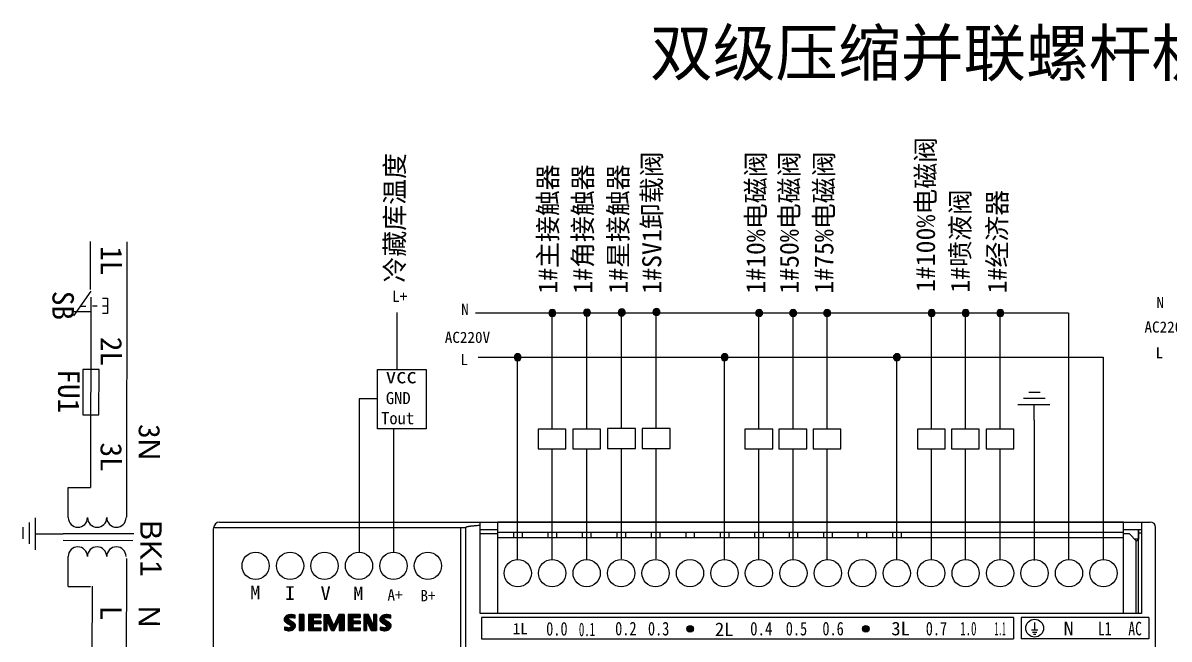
# Model space of a CAD drawing. Extents: x 375 to 979, y 140 to 363.
# Drawn here: x 374.6 to 543.6, y 271.9 to 362.7 of the extents above; entities that cross this region are included whole.
import ezdxf
from ezdxf.enums import TextEntityAlignment as Align

# ---------------------------------------------------------------- set-up
doc = ezdxf.new("R2010")
doc.units = 0
doc.header["$LTSCALE"] = 47.498
doc.header["$MEASUREMENT"] = 0
doc.layers.get('0').update_dxf_attribs({"linetype": 'CONTINUOUS'})
doc.layers.add('控制线', color=7, linetype='CONTINUOUS', lineweight=25)
doc.layers.add('文本', color=7, linetype='CONTINUOUS', lineweight=25)

# ---------------------------------------------------------------- blocks, each defined once
blk = doc.blocks.new('CAXBLOCK230', base_point=(492.26, -16.62))
at = {"layer": '控制线', "linetype": 'Continuous', "lineweight": 25}
blk.add_hatch(color=256, dxfattribs=at).paths.add_polyline_path([(1252.83, 322.31), (1252.31, 322.31), (1252.31, 322.23), (1252.33, 322.15), (1252.36, 322.08), (1252.41, 322.01), (1252.46, 321.94), (1252.52, 321.89), (1252.59, 321.85), (1252.67, 321.82), (1252.75, 321.8), (1252.83, 321.79), (1252.91, 321.8), (1252.99, 321.82), (1253.06, 321.85), (1253.13, 321.89), (1253.2, 321.94), (1253.25, 322.01), (1253.29, 322.08), (1253.32, 322.15), (1253.34, 322.23), (1253.35, 322.31)], flags=0)
for p, q in [((1252.83, 322.31), (1252.31, 322.31)), ((1253.35, 322.31), (1252.83, 322.31))]:
    blk.add_line(p, q, dxfattribs=at)
blk.add_arc((1252.83, 322.31), 0.52, 180, 360, dxfattribs=at)
blk = doc.blocks.new('CAXBLOCK231', base_point=(492.26, -16.62))
at = {"layer": '控制线', "linetype": 'Continuous', "lineweight": 25}
blk.add_hatch(color=256, dxfattribs=at).paths.add_polyline_path([(1252.83, 322.31), (1253.35, 322.31), (1253.34, 322.39), (1253.32, 322.47), (1253.29, 322.55), (1253.25, 322.62), (1253.2, 322.68), (1253.13, 322.73), (1253.06, 322.78), (1252.99, 322.81), (1252.91, 322.83), (1252.83, 322.83), (1252.75, 322.83), (1252.67, 322.81), (1252.59, 322.78), (1252.52, 322.73), (1252.46, 322.68), (1252.41, 322.62), (1252.36, 322.55), (1252.33, 322.47), (1252.31, 322.39), (1252.31, 322.31)], flags=0)
for p, q in [((1252.31, 322.31), (1252.83, 322.31)), ((1252.83, 322.31), (1253.35, 322.31))]:
    blk.add_line(p, q, dxfattribs=at)
blk.add_arc((1252.83, 322.31), 0.52, 0, 180, dxfattribs=at)
blk = doc.blocks.new('CAXBLOCK229', base_point=(1252.57, 322.31))
at = {"layer": '控制线', "linetype": 'Continuous', "lineweight": 25}
for name in ['CAXBLOCK231', 'CAXBLOCK230']:
    blk.add_blockref(name, (492.26, -16.62), dxfattribs=at)

msp = doc.modelspace()

# ---------------------------------------------------------------- linework, layer by layer
for p, q in [((384.53, 330.5), (384.53, 323.39)), ((389.94, 289.85), (389.98, 330.45)), ((429.8, 311.68), (429.8, 320.01)), ((441.35, 319.96), (528.75, 319.96)), ((452.66, 302.82), (452.66, 319.96)), ((457.77, 302.82), (457.77, 319.96)), ((462.9, 302.91), (462.9, 320.05)), ((468.01, 302.91), (468.01, 320.05)), ((483.15, 302.82), (483.15, 319.96)), ((488.17, 302.82), (488.17, 319.96)), ((493.19, 302.82), (493.19, 319.96)), ((508.59, 302.82), (508.59, 319.96)), ((513.6, 302.82), (513.6, 319.96)), ((518.72, 302.82), (518.72, 319.96)), ((528.86, 283.59), (528.86, 319.96)), ((441.75, 313.43), (533.91, 313.43)), ((447.55, 283.59), (447.55, 313.43)), ((478.06, 283.59), (478.06, 313.43)), ((503.46, 283.59), (503.46, 313.43)), ((533.94, 283.59), (533.94, 313.43)), ((426.87, 307.29), (424.2, 307.29)), ((429.33, 284.58), (429.33, 302.88)), ((452.66, 283.59), (452.66, 299.9)), ((457.77, 283.59), (457.77, 299.9)), ((462.9, 283.68), (462.9, 299.98)), ((468.01, 283.68), (468.01, 299.98)), ((483.15, 283.59), (483.15, 299.9)), ((488.17, 283.59), (488.17, 299.9)), ((493.19, 283.59), (493.19, 299.9)), ((508.59, 283.59), (508.59, 299.9)), ((513.6, 283.59), (513.6, 299.9)), ((518.72, 283.59), (518.72, 299.9)), ((389.87, 283.73), (389.83, 263.85)), ((384.84, 279.68), (384.79, 268.9))]:
    msp.add_line(p, q)
at = {"lineweight": 25}
for p, q in [((524.63, 308.24), (522.95, 308.24)), ((526.04, 306.42), (521.32, 306.42)), ((525.35, 307.32), (522.17, 307.32)), ((523.68, 306.42), (523.68, 304.14)), ((523.71, 304.17), (523.71, 283.46)), ((381.3, 289.79), (381.3, 294.24)), ((381.3, 294.24), (384.6, 294.23)), ((381.29, 279.6), (381.29, 284.06)), ((381.29, 279.6), (384.58, 279.6))]:
    msp.add_line(p, q, dxfattribs=at)
at = {"color": 7}
for p, q in [((403.58, 289.13), (540.83, 289.13)), ((442.03, 275.63), (442.03, 289.13)), ((444.66, 275.63), (444.66, 289.1)), ((536.88, 289.1), (444.66, 289.1)), ((536.88, 275.63), (536.88, 289.1)), ((539.53, 289.13), (539.53, 275.63)), ((439.93, 288.26), (402.72, 288.26)), ((402.72, 209.86), (402.72, 288.19)), ((439.14, 288.28), (439.15, 246.31)), ((439.94, 288.35), (439.93, 288.33)), ((439.93, 209.93), (439.93, 288.33)), ((439.96, 288.36), (439.94, 288.35)), ((439.98, 288.37), (439.96, 288.36)), ((440.01, 288.38), (439.98, 288.37)), ((440.03, 288.39), (440.01, 288.38)), ((440.06, 288.4), (440.03, 288.39)), ((440.1, 288.41), (440.06, 288.4)), ((440.13, 288.42), (440.1, 288.41)), ((440.17, 288.43), (440.13, 288.42)), ((440.21, 288.44), (440.17, 288.43)), ((440.26, 288.44), (440.21, 288.44)), ((440.3, 288.45), (440.26, 288.44)), ((440.36, 288.46), (440.3, 288.45)), ((440.41, 288.47), (440.36, 288.46)), ((440.47, 288.48), (440.41, 288.47)), ((440.54, 288.49), (440.47, 288.48)), ((440.61, 288.5), (440.54, 288.49)), ((440.68, 288.5), (440.61, 288.5)), ((440.76, 288.51), (440.68, 288.5)), ((440.85, 288.52), (440.76, 288.51)), ((440.95, 288.53), (440.85, 288.52)), ((441.05, 288.54), (440.95, 288.53)), ((441.16, 288.55), (441.05, 288.54)), ((441.28, 288.56), (441.16, 288.55)), ((441.41, 288.57), (441.28, 288.56)), ((441.55, 288.58), (441.41, 288.57)), ((441.7, 288.6), (441.55, 288.58)), ((441.86, 288.61), (441.7, 288.6)), ((442.03, 288.62), (441.86, 288.61)), ((442.03, 288.03), (444.66, 288.03)), ((444.66, 287.38), (442.03, 287.38)), ((536.88, 287.58), (444.66, 287.58)), ((446.94, 287.58), (446.94, 286.87)), ((448.21, 287.58), (448.21, 286.87)), ((452.02, 287.58), (452.02, 286.87)), ((453.29, 287.58), (453.29, 286.87)), ((457.1, 287.58), (457.1, 286.87)), ((458.37, 287.58), (458.37, 286.87)), ((462.18, 287.58), (462.18, 286.87)), ((463.45, 287.58), (463.45, 286.87)), ((467.26, 287.58), (467.26, 286.87)), ((468.53, 287.58), (468.53, 286.87)), ((472.34, 287.58), (472.34, 286.87)), ((473.61, 287.58), (473.61, 286.87)), ((477.42, 287.58), (477.42, 286.87)), ((478.69, 287.58), (478.69, 286.87)), ((482.5, 287.58), (482.5, 286.87)), ((483.77, 287.58), (483.77, 286.87)), ((487.58, 287.58), (487.58, 286.87)), ((488.85, 287.58), (488.85, 286.87)), ((492.66, 287.58), (492.66, 286.87)), ((493.93, 287.58), (493.93, 286.87)), ((497.74, 287.58), (497.74, 286.87)), ((499.01, 287.58), (499.01, 286.87)), ((502.82, 287.58), (502.82, 286.87)), ((504.09, 287.58), (504.09, 286.87)), ((536.88, 288.03), (539.53, 288.03)), ((537.78, 287.38), (536.88, 287.38)), ((537.78, 287.38), (538.78, 286.38)), ((539.11, 288.03), (539.11, 286.6)), ((539.13, 275.63), (539.13, 288.03)), ((539.13, 287.53), (539.53, 287.53)), ((541.63, 208.6), (541.63, 288.33)), ((444.66, 286.87), (536.88, 286.87)), ((539.11, 286.6), (538.56, 286.6)), ((539.11, 286.6), (538.78, 286.28)), ((538.78, 275.63), (538.78, 286.38)), ((414.1, 275.49), (413.79, 275.45)), ((413.99, 275.48), (414.32, 275.48)), ((414.24, 275.49), (414.1, 275.49)), ((414.53, 275.45), (414.24, 275.49)), ((415.37, 275.48), (415.37, 273.12)), ((415.37, 275.48), (416.06, 275.48)), ((416.06, 275.48), (415.37, 275.48)), ((416.06, 275.48), (416.06, 273.12)), ((416.74, 275.48), (416.74, 273.12)), ((416.74, 275.48), (418.52, 275.48)), ((418.52, 275.48), (416.74, 275.48)), ((418.52, 275.48), (418.52, 275.05)), ((419.01, 275.48), (419.01, 273.12)), ((419.01, 275.48), (419.74, 275.48)), ((419.01, 275.48), (419.74, 275.48)), ((420.45, 273.87), (419.74, 275.48)), ((421.21, 275.48), (420.45, 273.87)), ((421.21, 275.48), (421.96, 275.48)), ((421.96, 275.48), (421.21, 275.48)), ((421.96, 275.48), (421.96, 273.12)), ((422.55, 275.48), (422.55, 273.12)), ((422.55, 275.48), (424.32, 275.48)), ((424.32, 275.48), (422.55, 275.48)), ((424.32, 275.48), (424.32, 275.05)), ((424.86, 275.48), (424.86, 273.12)), ((424.86, 275.48), (425.59, 275.48)), ((425.59, 275.48), (424.86, 275.48)), ((426.3, 273.87), (425.59, 275.48)), ((426.3, 275.48), (426.3, 273.87)), ((426.3, 275.48), (426.73, 275.48)), ((426.73, 275.48), (426.3, 275.48)), ((426.73, 275.48), (426.73, 273.12)), ((428.2, 275.49), (427.89, 275.45)), ((428.09, 275.48), (428.42, 275.48)), ((428.34, 275.49), (428.2, 275.49)), ((428.63, 275.45), (428.34, 275.49)), ((539.53, 275.63), (442.03, 275.63)), ((413.16, 274.84), (413.15, 274.68)), ((413.15, 274.71), (413.93, 274.71)), ((413.15, 274.68), (413.21, 274.53)), ((413.21, 275.01), (413.16, 274.84)), ((413.16, 274.83), (413.8, 274.83)), ((413.16, 274.77), (413.86, 274.77)), ((413.16, 274.65), (414.01, 274.65)), ((413.17, 274.89), (413.78, 274.89)), ((413.18, 274.59), (414.1, 274.59)), ((413.19, 274.95), (413.78, 274.95)), ((413.33, 275.19), (413.21, 275.01)), ((413.21, 275.01), (413.83, 275.01)), ((413.21, 274.54), (414.19, 274.54)), ((413.21, 274.53), (413.34, 274.37)), ((413.25, 275.07), (414.06, 275.07)), ((413.25, 274.48), (414.29, 274.48)), ((413.29, 275.13), (414.78, 275.13)), ((413.3, 274.42), (414.38, 274.42)), ((413.49, 275.33), (413.33, 275.19)), ((413.33, 275.19), (414.78, 275.19)), ((413.34, 274.37), (413.41, 274.3)), ((413.36, 274.36), (414.47, 274.36)), ((413.39, 275.24), (414.78, 275.24)), ((414.02, 273.9), (413.41, 274.3)), ((413.41, 274.3), (414.55, 274.3)), ((413.46, 275.3), (414.78, 275.3)), ((413.64, 275.41), (413.49, 275.33)), ((413.5, 274.24), (414.61, 274.24)), ((413.54, 275.36), (414.78, 275.36)), ((413.59, 274.18), (414.66, 274.18)), ((413.79, 275.45), (413.64, 275.41)), ((413.68, 275.42), (414.64, 275.42)), ((413.68, 274.12), (414.71, 274.12)), ((413.77, 274.92), (413.8, 275)), ((413.79, 274.84), (413.77, 274.92)), ((413.77, 274.06), (414.75, 274.06)), ((413.94, 274.7), (413.79, 274.84)), ((413.8, 275), (413.95, 275.05)), ((413.86, 274), (414.78, 274)), ((413.94, 274.7), (414.55, 274.3)), ((413.95, 275.05), (414.1, 275.07)), ((413.96, 273.94), (414.8, 273.94)), ((414.02, 273.9), (414.17, 273.77)), ((414.04, 273.89), (414.8, 273.89)), ((414.1, 275.07), (414.25, 275.07)), ((414.1, 273.83), (414.8, 273.83)), ((414.25, 275.07), (414.4, 275.05)), ((414.29, 275.07), (414.78, 275.07)), ((414.4, 275.05), (414.55, 275.02)), ((414.78, 275.39), (414.53, 275.45)), ((414.55, 275.02), (414.72, 274.98)), ((414.62, 274.23), (414.55, 274.3)), ((414.6, 275.01), (414.78, 275.01)), ((414.75, 274.08), (414.62, 274.23)), ((414.72, 274.98), (414.78, 274.96)), ((414.81, 273.92), (414.75, 274.08)), ((414.78, 274.96), (414.78, 275.39)), ((414.8, 273.76), (414.81, 273.92)), ((415.37, 275.42), (416.06, 275.42)), ((415.37, 275.36), (416.06, 275.36)), ((415.37, 275.3), (416.06, 275.3)), ((415.37, 275.24), (416.06, 275.24)), ((415.37, 275.19), (416.06, 275.19)), ((415.37, 275.13), (416.06, 275.13)), ((415.37, 275.07), (416.06, 275.07)), ((415.37, 275.01), (416.06, 275.01)), ((415.37, 274.95), (416.06, 274.95)), ((415.37, 274.89), (416.06, 274.89)), ((415.37, 274.83), (416.06, 274.83)), ((415.37, 274.77), (416.06, 274.77)), ((415.37, 274.71), (416.06, 274.71)), ((415.37, 274.65), (416.06, 274.65)), ((415.37, 274.59), (416.06, 274.59)), ((415.37, 274.54), (416.06, 274.54)), ((415.37, 274.48), (416.06, 274.48)), ((415.37, 274.42), (416.06, 274.42)), ((415.37, 274.36), (416.06, 274.36)), ((415.37, 274.3), (416.06, 274.3)), ((415.37, 274.24), (416.06, 274.24)), ((415.37, 274.18), (416.06, 274.18)), ((415.37, 274.12), (416.06, 274.12)), ((415.37, 274.06), (416.06, 274.06)), ((415.37, 274), (416.06, 274)), ((415.37, 273.94), (416.06, 273.94)), ((415.37, 273.89), (416.06, 273.89)), ((415.37, 273.83), (416.06, 273.83)), ((416.74, 275.42), (418.52, 275.42)), ((416.74, 275.36), (418.52, 275.36)), ((416.74, 275.3), (418.52, 275.3)), ((416.74, 275.24), (418.52, 275.24)), ((416.74, 275.19), (418.52, 275.19)), ((416.74, 275.13), (418.52, 275.13)), ((416.74, 275.07), (418.52, 275.07)), ((416.74, 275.01), (417.43, 275.01)), ((416.74, 274.95), (417.43, 274.95)), ((416.74, 274.89), (417.43, 274.89)), ((416.74, 274.83), (417.43, 274.83)), ((416.74, 274.77), (417.43, 274.77)), ((416.74, 274.71), (417.43, 274.71)), ((416.74, 274.65), (417.43, 274.65)), ((416.74, 274.59), (417.43, 274.59)), ((416.74, 274.54), (417.43, 274.54)), ((416.74, 274.48), (418.52, 274.48)), ((416.74, 274.42), (418.52, 274.42)), ((416.74, 274.36), (418.52, 274.36)), ((416.74, 274.3), (418.52, 274.3)), ((416.74, 274.24), (418.52, 274.24)), ((416.74, 274.18), (418.52, 274.18)), ((416.74, 274.12), (417.43, 274.12)), ((416.74, 274.06), (417.43, 274.06)), ((416.74, 274), (417.43, 274)), ((416.74, 273.94), (417.43, 273.94)), ((416.74, 273.89), (417.43, 273.89)), ((416.74, 273.83), (417.43, 273.83)), ((417.43, 275.05), (417.43, 274.5)), ((418.52, 275.05), (417.43, 275.05)), ((418.52, 274.5), (417.43, 274.5)), ((417.43, 274.13), (417.43, 273.55)), ((418.52, 274.13), (417.43, 274.13)), ((418.52, 274.5), (418.52, 274.13)), ((419.01, 275.42), (419.77, 275.42)), ((419.01, 275.36), (419.8, 275.36)), ((419.01, 275.3), (419.82, 275.3)), ((419.01, 275.24), (419.85, 275.24)), ((419.01, 275.19), (419.87, 275.19)), ((419.01, 275.13), (419.9, 275.13)), ((419.01, 275.07), (419.92, 275.07)), ((419.01, 275.01), (419.95, 275.01)), ((419.01, 274.95), (419.98, 274.95)), ((419.01, 274.89), (420, 274.89)), ((419.01, 274.83), (420.03, 274.83)), ((419.01, 274.77), (420.05, 274.77)), ((419.01, 274.71), (420.08, 274.71)), ((419.01, 274.65), (419.44, 274.65)), ((419.01, 274.59), (419.44, 274.59)), ((419.01, 274.54), (419.44, 274.54)), ((419.01, 274.48), (419.44, 274.48)), ((419.01, 274.42), (419.44, 274.42)), ((419.01, 274.36), (419.44, 274.36)), ((419.01, 274.3), (419.44, 274.3)), ((419.01, 274.24), (419.44, 274.24)), ((419.01, 274.18), (419.44, 274.18)), ((419.01, 274.12), (419.44, 274.12)), ((419.01, 274.06), (419.44, 274.06)), ((419.01, 274), (419.44, 274)), ((419.01, 273.94), (419.44, 273.94)), ((419.01, 273.89), (419.44, 273.89)), ((419.01, 273.83), (419.44, 273.83)), ((419.44, 274.7), (419.44, 273.12)), ((420.13, 273.12), (419.44, 274.7)), ((419.46, 274.65), (420.11, 274.65)), ((419.49, 274.59), (420.13, 274.59)), ((419.51, 274.54), (420.16, 274.54)), ((419.54, 274.48), (420.18, 274.48)), ((419.56, 274.42), (420.21, 274.42)), ((419.59, 274.36), (420.23, 274.36)), ((419.62, 274.3), (420.26, 274.3)), ((419.64, 274.24), (420.29, 274.24)), ((419.67, 274.18), (420.31, 274.18)), ((419.69, 274.12), (420.34, 274.12)), ((419.72, 274.06), (420.36, 274.06)), ((419.74, 274), (420.39, 274)), ((419.77, 273.94), (420.42, 273.94)), ((419.8, 273.89), (420.44, 273.89)), ((419.82, 273.83), (420.86, 273.83)), ((420.45, 273.89), (420.89, 273.89)), ((420.48, 273.94), (420.92, 273.94)), ((420.51, 274), (420.94, 274)), ((421.27, 274.7), (420.52, 273.12)), ((420.54, 274.06), (420.97, 274.06)), ((420.56, 274.12), (421, 274.12)), ((420.59, 274.18), (421.03, 274.18)), ((420.62, 274.24), (421.06, 274.24)), ((420.65, 274.3), (421.08, 274.3)), ((420.68, 274.36), (421.11, 274.36)), ((420.7, 274.42), (421.14, 274.42)), ((420.73, 274.48), (421.17, 274.48)), ((420.76, 274.54), (421.2, 274.54)), ((420.79, 274.59), (421.22, 274.59)), ((420.82, 274.65), (421.25, 274.65)), ((420.84, 274.71), (421.96, 274.71)), ((420.87, 274.77), (421.96, 274.77)), ((420.9, 274.83), (421.96, 274.83)), ((420.93, 274.89), (421.96, 274.89)), ((420.96, 274.95), (421.96, 274.95)), ((420.98, 275.01), (421.96, 275.01)), ((421.01, 275.07), (421.96, 275.07)), ((421.04, 275.13), (421.96, 275.13)), ((421.07, 275.19), (421.96, 275.19)), ((421.1, 275.24), (421.96, 275.24)), ((421.13, 275.3), (421.96, 275.3)), ((421.15, 275.36), (421.96, 275.36)), ((421.18, 275.42), (421.96, 275.42)), ((421.27, 274.7), (421.27, 273.12)), ((421.27, 274.65), (421.96, 274.65)), ((421.27, 274.59), (421.96, 274.59)), ((421.27, 274.54), (421.96, 274.54)), ((421.27, 274.48), (421.96, 274.48)), ((421.27, 274.42), (421.96, 274.42)), ((421.27, 274.36), (421.96, 274.36)), ((421.27, 274.3), (421.96, 274.3)), ((421.27, 274.24), (421.96, 274.24)), ((421.27, 274.18), (421.96, 274.18)), ((421.27, 274.12), (421.96, 274.12)), ((421.27, 274.06), (421.96, 274.06)), ((421.27, 274), (421.96, 274)), ((421.27, 273.94), (421.96, 273.94)), ((421.27, 273.89), (421.96, 273.89)), ((421.27, 273.83), (421.96, 273.83)), ((422.55, 275.42), (424.32, 275.42)), ((422.55, 275.36), (424.32, 275.36)), ((422.55, 275.3), (424.32, 275.3)), ((422.55, 275.24), (424.32, 275.24)), ((422.55, 275.19), (424.32, 275.19)), ((422.55, 275.13), (424.32, 275.13)), ((422.55, 275.07), (424.32, 275.07)), ((422.55, 275.01), (423.24, 275.01)), ((422.55, 274.95), (423.24, 274.95)), ((422.55, 274.89), (423.24, 274.89)), ((422.55, 274.83), (423.24, 274.83)), ((422.55, 274.77), (423.24, 274.77)), ((422.55, 274.71), (423.24, 274.71)), ((422.55, 274.65), (423.24, 274.65)), ((422.55, 274.59), (423.24, 274.59)), ((422.55, 274.54), (423.24, 274.54)), ((422.55, 274.48), (424.32, 274.48)), ((422.55, 274.42), (424.32, 274.42)), ((422.55, 274.36), (424.32, 274.36)), ((422.55, 274.3), (424.32, 274.3)), ((422.55, 274.24), (424.32, 274.24)), ((422.55, 274.18), (424.32, 274.18)), ((422.55, 274.12), (423.24, 274.12)), ((422.55, 274.06), (423.24, 274.06)), ((422.55, 274), (423.24, 274)), ((422.55, 273.94), (423.24, 273.94)), ((422.55, 273.89), (423.24, 273.89)), ((422.55, 273.83), (423.24, 273.83)), ((423.24, 275.05), (423.24, 274.5)), ((424.32, 275.05), (423.24, 275.05)), ((424.32, 274.5), (423.24, 274.5)), ((423.24, 274.13), (423.24, 273.55)), ((424.32, 274.13), (423.24, 274.13)), ((424.32, 274.5), (424.32, 274.13)), ((424.86, 275.42), (425.62, 275.42)), ((424.86, 275.36), (425.64, 275.36)), ((424.86, 275.3), (425.67, 275.3)), ((424.86, 275.24), (425.69, 275.24)), ((424.86, 275.19), (425.72, 275.19)), ((424.86, 275.13), (425.75, 275.13)), ((424.86, 275.07), (425.77, 275.07)), ((424.86, 275.01), (425.8, 275.01)), ((424.86, 274.95), (425.82, 274.95)), ((424.86, 274.89), (425.85, 274.89)), ((424.86, 274.83), (425.87, 274.83)), ((424.86, 274.77), (425.9, 274.77)), ((424.86, 274.71), (425.93, 274.71)), ((424.86, 274.65), (425.29, 274.65)), ((424.86, 274.59), (425.29, 274.59)), ((424.86, 274.54), (425.29, 274.54)), ((424.86, 274.48), (425.29, 274.48)), ((424.86, 274.42), (425.29, 274.42)), ((424.86, 274.36), (425.29, 274.36)), ((424.86, 274.3), (425.29, 274.3)), ((424.86, 274.24), (425.29, 274.24)), ((424.86, 274.18), (425.29, 274.18)), ((424.86, 274.12), (425.29, 274.12)), ((424.86, 274.06), (425.29, 274.06)), ((424.86, 274), (425.29, 274)), ((424.86, 273.94), (425.29, 273.94)), ((424.86, 273.89), (425.29, 273.89)), ((424.86, 273.83), (425.29, 273.83)), ((425.29, 274.7), (425.29, 273.12)), ((425.98, 273.12), (425.29, 274.7)), ((425.31, 274.65), (425.95, 274.65)), ((425.33, 274.59), (425.98, 274.59)), ((425.36, 274.54), (426, 274.54)), ((425.39, 274.48), (426.03, 274.48)), ((425.41, 274.42), (426.06, 274.42)), ((425.44, 274.36), (426.08, 274.36)), ((425.46, 274.3), (426.11, 274.3)), ((425.49, 274.24), (426.13, 274.24)), ((425.51, 274.18), (426.16, 274.18)), ((425.54, 274.12), (426.19, 274.12)), ((425.57, 274.06), (426.21, 274.06)), ((425.59, 274), (426.24, 274)), ((425.62, 273.94), (426.26, 273.94)), ((425.64, 273.89), (426.29, 273.89)), ((425.67, 273.83), (426.73, 273.83)), ((426.3, 275.42), (426.73, 275.42)), ((426.3, 275.36), (426.73, 275.36)), ((426.3, 275.3), (426.73, 275.3)), ((426.3, 275.24), (426.73, 275.24)), ((426.3, 275.19), (426.73, 275.19)), ((426.3, 275.13), (426.73, 275.13)), ((426.3, 275.07), (426.73, 275.07)), ((426.3, 275.01), (426.73, 275.01)), ((426.3, 274.95), (426.73, 274.95)), ((426.3, 274.89), (426.73, 274.89)), ((426.3, 274.83), (426.73, 274.83)), ((426.3, 274.77), (426.73, 274.77)), ((426.3, 274.71), (426.73, 274.71)), ((426.3, 274.65), (426.73, 274.65)), ((426.3, 274.59), (426.73, 274.59)), ((426.3, 274.54), (426.73, 274.54)), ((426.3, 274.48), (426.73, 274.48)), ((426.3, 274.42), (426.73, 274.42)), ((426.3, 274.36), (426.73, 274.36)), ((426.3, 274.3), (426.73, 274.3)), ((426.3, 274.24), (426.73, 274.24)), ((426.3, 274.18), (426.73, 274.18)), ((426.3, 274.12), (426.73, 274.12)), ((426.3, 274.06), (426.73, 274.06)), ((426.3, 274), (426.73, 274)), ((426.3, 273.94), (426.73, 273.94)), ((426.3, 273.89), (426.73, 273.89)), ((427.26, 274.84), (427.25, 274.68)), ((427.25, 274.77), (427.96, 274.77)), ((427.25, 274.71), (428.03, 274.71)), ((427.25, 274.68), (427.31, 274.53)), ((427.31, 275.01), (427.26, 274.84)), ((427.26, 274.83), (427.89, 274.83)), ((427.26, 274.65), (428.11, 274.65)), ((427.27, 274.89), (427.88, 274.89)), ((427.28, 274.59), (428.2, 274.59)), ((427.29, 274.95), (427.88, 274.95)), ((427.3, 274.54), (428.29, 274.54)), ((427.43, 275.19), (427.31, 275.01)), ((427.31, 275.01), (427.93, 275.01)), ((427.31, 274.53), (427.44, 274.37)), ((427.34, 275.07), (428.16, 275.07)), ((427.35, 274.48), (428.38, 274.48)), ((427.39, 275.13), (428.88, 275.13)), ((427.4, 274.42), (428.47, 274.42)), ((427.59, 275.33), (427.43, 275.19)), ((427.43, 275.19), (428.88, 275.19)), ((427.44, 274.37), (427.5, 274.3)), ((427.45, 274.36), (428.56, 274.36)), ((427.49, 275.24), (428.88, 275.24)), ((428.12, 273.9), (427.5, 274.3)), ((427.51, 274.3), (428.65, 274.3)), ((427.55, 275.3), (428.88, 275.3)), ((427.73, 275.41), (427.59, 275.33)), ((427.6, 274.24), (428.71, 274.24)), ((427.64, 275.36), (428.88, 275.36)), ((427.69, 274.18), (428.76, 274.18)), ((427.89, 275.45), (427.73, 275.41)), ((427.77, 275.42), (428.73, 275.42)), ((427.78, 274.12), (428.81, 274.12)), ((427.87, 274.92), (427.9, 275)), ((427.89, 274.84), (427.87, 274.92)), ((427.87, 274.06), (428.85, 274.06)), ((428.04, 274.7), (427.89, 274.84)), ((427.9, 275), (428.04, 275.05)), ((427.96, 274), (428.87, 274)), ((428.04, 275.05), (428.2, 275.07)), ((428.04, 274.7), (428.65, 274.3)), ((428.05, 273.94), (428.9, 273.94)), ((428.12, 273.9), (428.27, 273.77)), ((428.14, 273.89), (428.9, 273.89)), ((428.2, 275.07), (428.34, 275.07)), ((428.2, 273.83), (428.9, 273.83)), ((428.34, 275.07), (428.5, 275.05)), ((428.38, 275.07), (428.88, 275.07)), ((428.5, 275.05), (428.65, 275.02)), ((428.88, 275.39), (428.63, 275.45)), ((428.65, 275.02), (428.81, 274.98)), ((428.71, 274.23), (428.65, 274.3)), ((428.7, 275.01), (428.88, 275.01)), ((428.85, 274.08), (428.71, 274.23)), ((428.81, 274.98), (428.88, 274.96)), ((428.9, 273.92), (428.85, 274.08)), ((428.88, 274.96), (428.88, 275.39)), ((428.9, 273.76), (428.9, 273.92)), ((442.23, 275.03), (442.23, 271.93)), ((520.68, 275.03), (442.23, 275.03)), ((472.74, 273.81), (473.26, 273.81)), ((472.81, 273.84), (472.81, 272.92)), ((472.92, 273.87), (472.92, 272.89)), ((472.99, 273.88), (472.99, 272.88)), ((473.1, 273.87), (473.1, 272.89)), ((473.22, 273.83), (473.22, 272.93)), ((498.64, 273.81), (499.16, 273.81)), ((498.71, 273.84), (498.71, 272.92)), ((498.82, 273.87), (498.82, 272.89)), ((498.89, 273.88), (498.89, 272.88)), ((499, 273.87), (499, 272.89)), ((499.12, 273.83), (499.12, 272.93)), ((520.68, 275.03), (520.68, 271.93)), ((521.83, 275.03), (521.83, 271.93)), ((540.62, 275.03), (521.83, 275.03)), ((523.79, 274.3), (523.79, 273.24)), ((540.62, 275.03), (540.62, 271.93)), ((413.18, 273.64), (413.18, 273.22)), ((413.24, 273.62), (413.18, 273.64)), ((413.18, 273.59), (413.4, 273.59)), ((413.18, 273.53), (414.71, 273.53)), ((413.18, 273.47), (414.67, 273.47)), ((413.18, 273.41), (414.62, 273.41)), ((413.18, 273.35), (414.56, 273.35)), ((413.18, 273.3), (414.49, 273.3)), ((413.18, 273.24), (414.4, 273.24)), ((413.18, 273.22), (413.43, 273.16)), ((413.41, 273.59), (413.24, 273.62)), ((413.35, 273.18), (414.26, 273.18)), ((413.56, 273.56), (413.41, 273.59)), ((413.43, 273.16), (413.72, 273.11)), ((413.71, 273.53), (413.56, 273.56)), ((413.68, 273.12), (413.91, 273.12)), ((413.72, 273.11), (413.86, 273.11)), ((414.01, 273.56), (413.86, 273.53)), ((413.86, 273.11), (414.17, 273.15)), ((414.16, 273.61), (414.01, 273.56)), ((414.11, 273.59), (414.75, 273.59)), ((414.19, 273.69), (414.16, 273.61)), ((414.17, 273.77), (414.19, 273.69)), ((414.17, 273.77), (414.8, 273.77)), ((414.17, 273.15), (414.32, 273.19)), ((414.18, 273.71), (414.78, 273.71)), ((414.18, 273.65), (414.77, 273.65)), ((414.32, 273.19), (414.47, 273.27)), ((414.47, 273.27), (414.63, 273.42)), ((414.63, 273.42), (414.75, 273.59)), ((414.75, 273.59), (414.8, 273.76)), ((415.37, 273.77), (416.06, 273.77)), ((415.37, 273.71), (416.06, 273.71)), ((415.37, 273.65), (416.06, 273.65)), ((415.37, 273.59), (416.06, 273.59)), ((415.37, 273.53), (416.06, 273.53)), ((415.37, 273.47), (416.06, 273.47)), ((415.37, 273.41), (416.06, 273.41)), ((415.37, 273.35), (416.06, 273.35)), ((415.37, 273.3), (416.06, 273.3)), ((415.37, 273.24), (416.06, 273.24)), ((415.37, 273.18), (416.06, 273.18)), ((415.37, 273.12), (416.06, 273.12)), ((416.74, 273.77), (417.43, 273.77)), ((416.74, 273.71), (417.43, 273.71)), ((416.74, 273.65), (417.43, 273.65)), ((416.74, 273.59), (417.43, 273.59)), ((416.74, 273.53), (418.52, 273.53)), ((416.74, 273.47), (418.52, 273.47)), ((416.74, 273.41), (418.52, 273.41)), ((416.74, 273.35), (418.52, 273.35)), ((416.74, 273.3), (418.52, 273.3)), ((416.74, 273.24), (418.52, 273.24)), ((416.74, 273.18), (418.52, 273.18)), ((416.74, 273.12), (418.52, 273.12)), ((417.43, 273.55), (418.52, 273.55)), ((418.52, 273.55), (418.52, 273.12)), ((419.01, 273.77), (419.44, 273.77)), ((419.01, 273.71), (419.44, 273.71)), ((419.01, 273.65), (419.44, 273.65)), ((419.01, 273.59), (419.44, 273.59)), ((419.01, 273.53), (419.44, 273.53)), ((419.01, 273.47), (419.44, 273.47)), ((419.01, 273.41), (419.44, 273.41)), ((419.01, 273.35), (419.44, 273.35)), ((419.01, 273.3), (419.44, 273.3)), ((419.01, 273.24), (419.44, 273.24)), ((419.01, 273.18), (419.44, 273.18)), ((419.01, 273.12), (419.44, 273.12)), ((419.85, 273.77), (420.83, 273.77)), ((419.87, 273.71), (420.8, 273.71)), ((419.9, 273.65), (420.78, 273.65)), ((419.93, 273.59), (420.75, 273.59)), ((419.95, 273.53), (420.72, 273.53)), ((419.98, 273.47), (420.69, 273.47)), ((420, 273.41), (420.66, 273.41)), ((420.03, 273.35), (420.64, 273.35)), ((420.05, 273.3), (420.61, 273.3)), ((420.08, 273.24), (420.58, 273.24)), ((420.11, 273.18), (420.55, 273.18)), ((420.13, 273.12), (420.52, 273.12)), ((421.27, 273.77), (421.96, 273.77)), ((421.27, 273.71), (421.96, 273.71)), ((421.27, 273.65), (421.96, 273.65)), ((421.27, 273.59), (421.96, 273.59)), ((421.27, 273.53), (421.96, 273.53)), ((421.27, 273.47), (421.96, 273.47)), ((421.27, 273.41), (421.96, 273.41)), ((421.27, 273.35), (421.96, 273.35)), ((421.27, 273.3), (421.96, 273.3)), ((421.27, 273.24), (421.96, 273.24)), ((421.27, 273.18), (421.96, 273.18)), ((421.27, 273.12), (421.96, 273.12)), ((422.55, 273.77), (423.24, 273.77)), ((422.55, 273.71), (423.24, 273.71)), ((422.55, 273.65), (423.24, 273.65)), ((422.55, 273.59), (423.24, 273.59)), ((422.55, 273.53), (424.32, 273.53)), ((422.55, 273.47), (424.32, 273.47)), ((422.55, 273.41), (424.32, 273.41)), ((422.55, 273.35), (424.32, 273.35)), ((422.55, 273.3), (424.32, 273.3)), ((422.55, 273.24), (424.32, 273.24)), ((422.55, 273.18), (424.32, 273.18)), ((422.55, 273.12), (424.32, 273.12)), ((423.24, 273.55), (424.32, 273.55)), ((424.32, 273.55), (424.32, 273.12)), ((424.86, 273.77), (425.29, 273.77)), ((424.86, 273.71), (425.29, 273.71)), ((424.86, 273.65), (425.29, 273.65)), ((424.86, 273.59), (425.29, 273.59)), ((424.86, 273.53), (425.29, 273.53)), ((424.86, 273.47), (425.29, 273.47)), ((424.86, 273.41), (425.29, 273.41)), ((424.86, 273.35), (425.29, 273.35)), ((424.86, 273.3), (425.29, 273.3)), ((424.86, 273.24), (425.29, 273.24)), ((424.86, 273.18), (425.29, 273.18)), ((424.86, 273.12), (425.29, 273.12)), ((425.7, 273.77), (426.73, 273.77)), ((425.72, 273.71), (426.73, 273.71)), ((425.75, 273.65), (426.73, 273.65)), ((425.77, 273.59), (426.73, 273.59)), ((425.8, 273.53), (426.73, 273.53)), ((425.82, 273.47), (426.73, 273.47)), ((425.85, 273.41), (426.73, 273.41)), ((425.88, 273.35), (426.73, 273.35)), ((425.9, 273.3), (426.73, 273.3)), ((425.93, 273.24), (426.73, 273.24)), ((425.95, 273.18), (426.73, 273.18)), ((425.98, 273.12), (426.73, 273.12)), ((427.28, 273.64), (427.28, 273.22)), ((427.34, 273.62), (427.28, 273.64)), ((427.28, 273.59), (427.49, 273.59)), ((427.28, 273.53), (428.8, 273.53)), ((427.28, 273.47), (428.76, 273.47)), ((427.28, 273.41), (428.72, 273.41)), ((427.28, 273.35), (428.66, 273.35)), ((427.28, 273.3), (428.59, 273.3)), ((427.28, 273.24), (428.5, 273.24)), ((427.28, 273.22), (427.53, 273.16)), ((427.51, 273.59), (427.34, 273.62)), ((427.45, 273.18), (428.35, 273.18)), ((427.65, 273.56), (427.51, 273.59)), ((427.53, 273.16), (427.82, 273.11)), ((427.81, 273.53), (427.65, 273.56)), ((427.77, 273.12), (428.01, 273.12)), ((427.82, 273.11), (427.96, 273.11)), ((428.11, 273.56), (427.96, 273.53)), ((427.96, 273.11), (428.27, 273.15)), ((428.26, 273.61), (428.11, 273.56)), ((428.2, 273.59), (428.84, 273.59)), ((428.29, 273.69), (428.26, 273.61)), ((428.27, 273.77), (428.29, 273.69)), ((428.27, 273.77), (428.9, 273.77)), ((428.27, 273.65), (428.86, 273.65)), ((428.27, 273.15), (428.42, 273.19)), ((428.28, 273.71), (428.88, 273.71)), ((428.42, 273.19), (428.57, 273.27)), ((428.57, 273.27), (428.73, 273.42)), ((428.73, 273.42), (428.85, 273.59)), ((428.85, 273.59), (428.9, 273.76)), ((472.5, 273.37), (473.5, 273.37)), ((472.51, 273.48), (473.49, 273.48)), ((472.52, 273.25), (473.48, 273.25)), ((472.55, 273.6), (473.45, 273.6)), ((472.57, 273.64), (472.57, 273.13)), ((472.59, 273.09), (473.41, 273.09)), ((472.61, 273.69), (473.4, 273.69)), ((472.69, 273.77), (472.69, 272.99)), ((472.69, 272.99), (473.32, 272.99)), ((473.32, 273.76), (473.32, 273)), ((473.42, 273.65), (473.42, 273.11)), ((498.4, 273.37), (499.4, 273.37)), ((498.41, 273.48), (499.39, 273.48)), ((498.42, 273.25), (499.38, 273.25)), ((498.45, 273.6), (499.35, 273.6)), ((498.47, 273.64), (498.47, 273.13)), ((498.49, 273.09), (499.31, 273.09)), ((498.51, 273.69), (499.3, 273.69)), ((498.59, 273.77), (498.59, 272.99)), ((498.59, 272.99), (499.22, 272.99)), ((499.22, 273.76), (499.22, 273)), ((499.32, 273.65), (499.32, 273.11)), ((523.33, 273.24), (524.27, 273.24)), ((523.46, 272.87), (524.11, 272.87)), ((523.63, 272.58), (523.99, 272.58)), ((442.23, 271.93), (520.68, 271.93)), ((540.62, 271.93), (521.83, 271.93))]:
    msp.add_line(p, q, dxfattribs=at)
msp.add_lwpolyline([(426.88, 311.64), (434.07, 311.64), (434.07, 302.88), (426.88, 302.88)], close=True)
at = {"flags": 128}
msp.add_lwpolyline([(426.87, 307.29), (424.22, 307.29), (424.22, 284.68)], dxfattribs=at)
at = {"color": 7}
for centre, radius in [((408.93, 282.67), 2.01), ((414.01, 282.67), 2.01), ((419.09, 282.67), 2.01), ((424.17, 282.67), 2.01), ((429.25, 282.67), 2.01), ((434.33, 282.67), 2.01), ((447.58, 281.59), 2.01), ((452.66, 281.59), 2.01), ((457.74, 281.59), 2.01), ((462.82, 281.59), 2.01), ((467.9, 281.59), 2.01), ((472.98, 281.59), 2.01), ((478.06, 281.59), 2.01), ((483.14, 281.59), 2.01), ((488.22, 281.59), 2.01), ((493.3, 281.59), 2.01), ((498.38, 281.59), 2.01), ((503.46, 281.59), 2.01), ((508.54, 281.59), 2.01), ((513.62, 281.59), 2.01), ((518.7, 281.59), 2.01), ((523.78, 281.59), 2.01), ((528.86, 281.59), 2.01), ((533.94, 281.59), 2.01), ((473, 273.38), 0.5), ((498.9, 273.38), 0.5), ((523.8, 273.48), 1.31)]:
    msp.add_circle(centre, radius, dxfattribs=at)
for centre, radius, start, end in [((403.64, 288.2), 0.92, 92.3192, 176.7312), ((540.83, 288.33), 0.8, 0, 90)]:
    msp.add_arc(centre, radius, start, end, dxfattribs=at)
at = {"layer": '控制线', "color": 7, "linetype": 'Continuous', "lineweight": 25}
for p, q in [((384.64, 323.18), (382.08, 319.55)), ((386.34, 322.16), (387.08, 322.16)), ((387.08, 322.16), (387.08, 319.89)), ((384.64, 320.13), (381.93, 320.13)), ((383.2, 320.98), (383.9, 320.98)), ((384.88, 321.01), (385.57, 321.01)), ((386.34, 321.01), (387.08, 321.01)), ((387.08, 319.89), (386.37, 319.89))]:
    msp.add_line(p, q, dxfattribs=at)
at = {"layer": '控制线', "linetype": 'Continuous', "lineweight": 25}
for p, q in [((384.64, 322.3), (384.6, 294.23)), ((375.54, 289.08), (375.53, 285.89)), ((376.43, 289.76), (376.43, 285.04)), ((374.62, 288.35), (374.62, 286.67)), ((376.43, 287.4), (380.56, 287.4)), ((390.95, 287.38), (380.56, 287.4)), ((390.84, 286.38), (380.56, 286.4))]:
    msp.add_line(p, q, dxfattribs=at)
at = {"layer": '控制线', "color": 7, "linetype": 'Continuous', "lineweight": 25}
msp.add_lwpolyline([(385.84, 311.64), (383.45, 311.64), (383.45, 304.93), (385.83, 304.92), (385.84, 311.64)], dxfattribs=at)
at = {"layer": '控制线', "linetype": 'Continuous', "lineweight": 25}
for points in [[(450.59, 302.82), (450.59, 299.9), (454.68, 299.9), (454.68, 302.82), (450.59, 302.82)], [(455.7, 302.82), (455.7, 299.9), (459.79, 299.9), (459.79, 302.82), (455.7, 302.82)], [(460.83, 302.91), (460.83, 299.98), (464.93, 299.98), (464.93, 302.91), (460.83, 302.91)], [(465.94, 302.91), (465.94, 299.98), (470.04, 299.98), (470.04, 302.91), (465.94, 302.91)], [(481.08, 302.82), (481.08, 299.9), (485.17, 299.9), (485.17, 302.82), (481.08, 302.82)], [(486.1, 302.82), (486.1, 299.9), (490.19, 299.9), (490.19, 302.82), (486.1, 302.82)], [(491.12, 302.82), (491.12, 299.9), (495.22, 299.9), (495.22, 302.82), (491.12, 302.82)], [(506.52, 302.82), (506.52, 299.9), (510.62, 299.9), (510.62, 302.82), (506.52, 302.82)], [(511.53, 302.82), (511.53, 299.9), (515.63, 299.9), (515.63, 302.82), (511.53, 302.82)], [(516.65, 302.82), (516.65, 299.9), (520.74, 299.9), (520.74, 302.82), (516.65, 302.82)]]:
    msp.add_lwpolyline(points, dxfattribs=at)
for centre, start, end in [((382.72, 289.78), 179.9403, 359.9403), ((385.56, 289.78), 179.9403, 359.9403), ((388.4, 289.78), 179.9403, 359.9403), ((382.71, 284.05), 359.9403, 179.9403), ((385.55, 284.05), 359.9403, 179.9403), ((388.4, 284.05), 359.9403, 179.9403)]:
    msp.add_arc(centre, 1.42, start, end, dxfattribs=at)

# ---------------------------------------------------------------- block references
for p in [(452.42, 319.94), (457.53, 320.01), (462.66, 320.03), (467.77, 320.09), (482.91, 319.94), (487.93, 319.94), (492.95, 319.94), (508.35, 319.94), (513.36, 319.94), (518.48, 319.94), (447.31, 313.43), (477.82, 313.43), (503.22, 313.43)]:
    msp.add_blockref('CAXBLOCK229', p, dxfattribs=at)

# ---------------------------------------------------------------- texts
at = {"color": 7, "linetype": 'ByBlock'}
for s, height, width, p, p2 in [('M', 2, 1.125, (408.13, 277.75), (409.63, 277.75)), ('I', 2, 2.25, (413.24, 277.65), (414.74, 277.65)), ('V', 2, 0.75, (418.5, 277.65), (420, 277.65)), ('M', 2, 1.125, (423.32, 277.61), (424.82, 277.61)), ('A+', 1.667, 0.8, (428.37, 277.55), (430.6, 277.55)), ('B+', 1.667, 0.8, (433.23, 277.44), (435.46, 277.44)), ('1L', 1.667, 1, (446.85, 272.57), (449.07, 272.57)), ('0.0', 2, 0.946875, (451.77, 272.39), (454.93, 272.39)), ('0.1', 2, 0.802083, (456.59, 272.3), (459, 272.3)), ('0.2', 2, 0.860795, (461.94, 272.42), (465.1, 272.42)), ('0.3', 2, 0.860795, (466.78, 272.41), (469.93, 272.41)), ('2L', 2, 0.825, (476.65, 272.31), (479.4, 272.31)), ('0.4', 2, 0.894886, (481.85, 272.4), (485.13, 272.4)), ('0.5', 2, 0.860795, (487.1, 272.41), (490.25, 272.41)), ('0.6', 2, 0.860795, (492.5, 272.42), (495.65, 272.42)), ('3L', 2, 0.825, (502.66, 272.42), (505.41, 272.42)), ('0.7', 2, 0.860795, (507.74, 272.42), (510.89, 272.42)), ('1.0', 2, 0.802083, (512.82, 272.42), (515.22, 272.42)), ('1.1', 2, 0.621094, (517.9, 272.42), (519.55, 272.42)), ('N', 2, 1.125, (528.06, 272.42), (529.56, 272.42)), ('L1', 2, 0.75, (533.14, 272.42), (535.14, 272.42)), ('AC', 2, 0.6, (537.61, 272.42), (539.61, 272.42))]:
    msp.add_text(s, height=height, dxfattribs=dict(at, width=width)).set_placement(p, p2, align=Align.FIT)
at = {"layer": '控制线', "color": 7, "linetype": 'Continuous', "lineweight": 25, "char_height": 3.159, "attachment_point": 1, "rotation": 269.9403}
for s, insert in [('{\\fSimHei|b0|i0|c134|p34;1L}', (389.25, 329.8)), ('\\fSimHei|b0|i0|p34;SB', (382.13, 323.21)), ('{\\fSimHei|b0|i0|c134|p34;2L}', (389.23, 316.43)), ('\\fSimHei|b0|i0|p34;FU1', (382.97, 311.63)), ('{\\fSimHei|b0|i0|c134|p34;3\\fArial|b0|i0|c0|p32;N}', (394.85, 303.57)), ('{\\fSimHei|b0|i0|c134|p34;3L}', (389.22, 300.85)), ('{\\fSimHei|b0|i0|c134|p34;L}', (389.19, 276.78)), ('{\\fArial|b0|i0|c0|p32;N}', (394.83, 276.77))]:
    msp.add_mtext(s, dxfattribs=dict(at, insert=insert))
at = {"layer": '控制线', "linetype": 'Continuous', "lineweight": 25, "insert": (395.08, 289.4), "char_height": 3.159, "attachment_point": 1, "rotation": 269.9403}
msp.add_mtext('{\\fArial|b0|i0|c0|p32;BK1}', dxfattribs=at)
at = {"layer": '文本', "linetype": 'Continuous', "lineweight": 25, "attachment_point": 1}
for s, insert, char_height, rotation in [('{\\fSimHei|b0|i0|c134|p34;双级压缩并联螺杆机组.S7-200.电气连接示意图}', (467.1, 361.73), 6.7738, 359.9403), ('{\\fSimHei|b0|i0|c134|p34;1#100%电磁阀}', (506.31, 323.02), 2.8, 90), ('{\\fSimHei|b0|i0|c134|p34;冷藏库温度}', (428.04, 324.43), 2.8, 90), ('{\\fSimHei|b0|i0|c134|p34;1#SV1卸载阀}', (465.94, 322.78), 2.8, 90), ('{\\fSimHei|b0|i0|c134|p34;1#10%电磁阀}', (481.27, 322.78), 2.8, 90), ('{\\fSimHei|b0|i0|c134|p34;1#50%电磁阀}', (486.2, 322.78), 2.8, 90), ('{\\fSimHei|b0|i0|c134|p34;1#75%电磁阀}', (491.32, 322.78), 2.8, 90), ('{\\fSimHei|b0|i0|c134|p34;1#主接触器}', (450.62, 322.78), 2.8, 90), ('{\\fSimHei|b0|i0|c134|p34;1#角接触器}', (455.76, 322.78), 2.8, 90), ('{\\fSimHei|b0|i0|c134|p34;1#星接触器}', (460.98, 322.78), 2.8, 90), ('{\\fSimHei|b0|i0|c134|p34;1#喷液阀}', (511.41, 322.93), 2.8, 90), ('{\\fSimHei|b0|i0|c134|p34;1#经济器}', (516.87, 322.83), 2.8, 90)]:
    msp.add_mtext(s, dxfattribs=dict(at, insert=insert, char_height=char_height, rotation=rotation))
for s, insert, char_height in [('{\\fSimHei|b0|i0|c134|p34;L+}', (429.06, 323.22), 1.638), ('{\\fSimHei|b0|i0|c134|p34;N}', (439.24, 321.31), 1.638), ('{\\fSimHei|b0|i0|c134|p34;N}', (541.76, 322.3), 1.638), ('\\fSimHei|b0|i0|p34;AC220V', (539.99, 318.7), 1.638), ('\\fSimHei|b0|i0|p34;AC220V', (436.82, 317.18), 1.638), ('{\\fSimHei|b0|i0|c134|p34;L}', (541.63, 314.9), 1.638), ('{\\fSimHei|b0|i0|c134|p34;L}', (439.12, 313.91), 1.638), ('{\\fSimHei|b0|i0|c134|p34;vcc}', (428.12, 311.82), 2.24), ('{\\fSimHei|b0|i0|c134|p34;GND}', (428.13, 308.3), 1.792), ('{\\fSimHei|b0|i0|c134|p34;Tout}', (427.43, 305.34), 1.792)]:
    msp.add_mtext(s, dxfattribs=dict(at, insert=insert, char_height=char_height))

doc.saveas('drawing.dxf')
